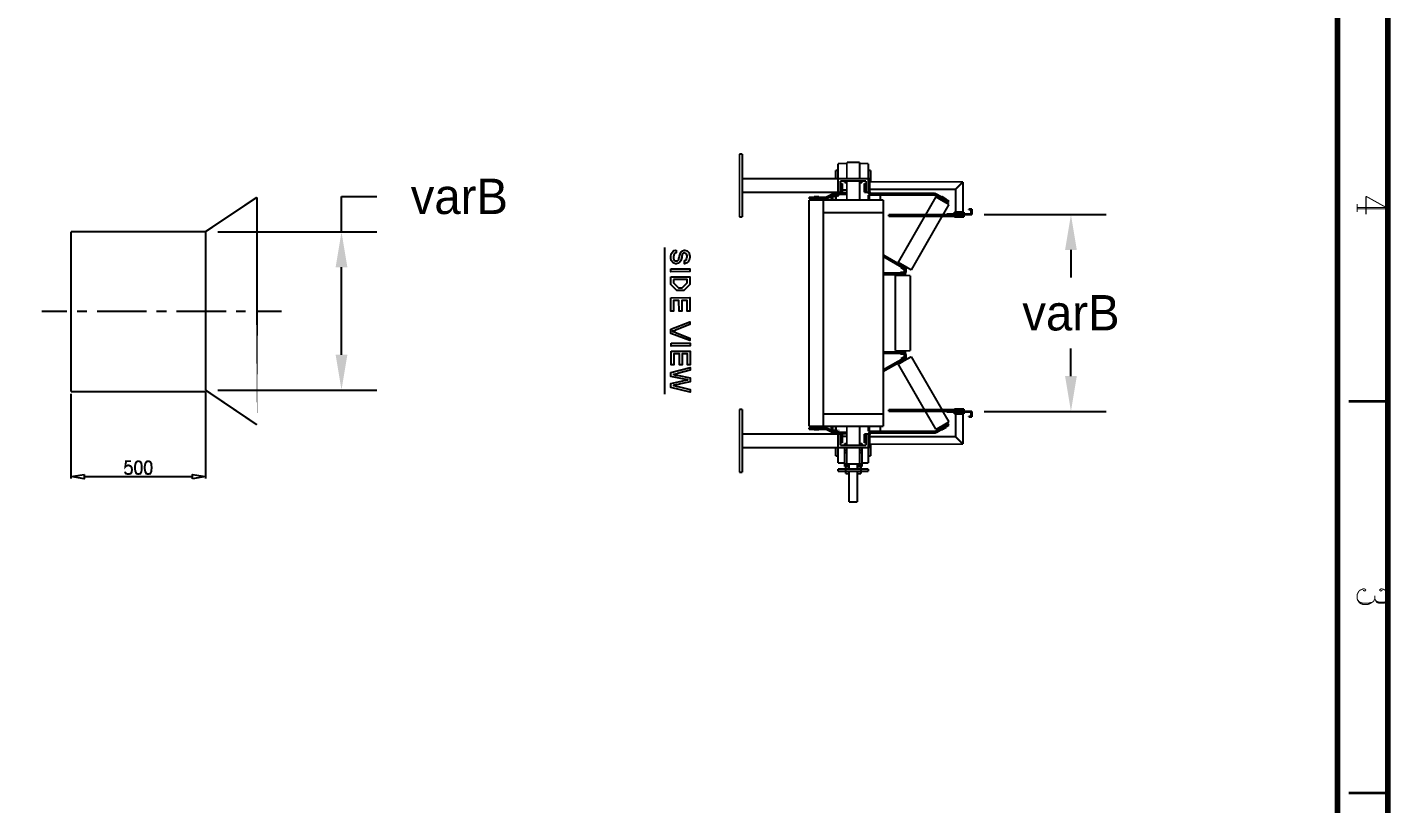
# Model space of a CAD drawing. Extents: x 0.1 to 11.6, y 0.3 to 16.3.
# Drawn here: x 4.64 to 11.58, y 4.23 to 8.18 of the extents above; entities that cross this region are included whole.
import ezdxf

# ---------------------------------------------------------------- set-up
doc = ezdxf.new("R2010")
doc.units = 0
doc.header["$MEASUREMENT"] = 0
doc.dimstyles.get("Standard").update_dxf_attribs({"dimtxt": 0.18, "dimasz": 0.18, "dimexe": 0.18, "dimexo": 0.0625, "dimgap": 0.09, "dimtad": 0, "dimtih": 1, "dimtoh": 1, "dimdec": 4, "dimzin": 0, "dimdsep": 46, "dimtxsty": 'Standard', "dimcen": 0.09, "dimadec": 0, "dimazin": 0, "dimtfac": 1, "dimtdec": 4, "dimtofl": 0, "dimtmove": 0, "dimatfit": 3, "dimfxl": 1, "dimtolj": 1, "dimtzin": 0, "dimarcsym": 0})

# ---------------------------------------------------------------- blocks, each defined once
blk = doc.blocks.new('*D1')
at = {"color": 0, "linetype": 'Continuous', "lineweight": -2, "transparency": 16777216}
for p, q in [((9.5092, 7.2267), (10.131, 7.2267)), ((9.951, 7.0467), (9.951, 6.9058)), ((9.951, 6.405), (9.951, 6.5458)), ((9.5092, 6.225), (10.131, 6.225))]:
    blk.add_line(p, q, dxfattribs=at)
at = {"color": 0, "linetype": 'Continuous', "transparency": 16777216}
for points in [[(9.921, 7.0467), (9.981, 7.0467), (9.951, 7.2267)], [(9.921, 6.405), (9.981, 6.405), (9.951, 6.225)]]:
    blk.add_solid(points, dxfattribs=at)
at = {"layer": 'Defpoints', "color": 0, "linetype": 'Continuous', "transparency": 16777216}
for p in [(9.4467, 7.2267), (9.4467, 6.225), (9.951, 6.225)]:
    blk.add_point(p, dxfattribs=at)
at = {"color": 0, "linetype": 'Continuous', "transparency": 16777216, "insert": (9.951, 6.7258), "char_height": 0.18, "attachment_point": 5}
blk.add_mtext('\\A1;varB', dxfattribs=at)
blk = doc.blocks.new('*D2')
at = {"color": 0, "linetype": 'Continuous', "lineweight": -2, "transparency": 16777216}
for p, q in [((6.237, 7.1384), (6.237, 7.3183)), ((6.237, 7.3183), (6.417, 7.3183)), ((5.6074, 7.1384), (6.417, 7.1384)), ((6.237, 6.5133), (6.237, 6.9584)), ((5.6074, 6.3333), (6.417, 6.3333))]:
    blk.add_line(p, q, dxfattribs=at)
at = {"color": 0, "linetype": 'Continuous', "transparency": 16777216}
for points in [[(6.207, 6.9584), (6.267, 6.9584), (6.237, 7.1384)], [(6.207, 6.5133), (6.267, 6.5133), (6.237, 6.3333)]]:
    blk.add_solid(points, dxfattribs=at)
at = {"layer": 'Defpoints', "color": 0, "linetype": 'Continuous', "transparency": 16777216}
for p in [(5.5449, 7.1384), (6.237, 7.1384), (5.5449, 6.3333)]:
    blk.add_point(p, dxfattribs=at)
at = {"color": 0, "linetype": 'Continuous', "transparency": 16777216, "insert": (6.837, 7.3183), "char_height": 0.18, "attachment_point": 5}
blk.add_mtext('\\A1;varB', dxfattribs=at)

msp = doc.modelspace()

# ---------------------------------------------------------------- linework, layer by layer
at = {"color": 0}
for points, const_width in [([(11.565, 16.24), (11.565, 0.29834)], 0.028333), ([(11.3083, 16.04), (11.3083, 0.504992)], 0.028333), ([(8.26335, 7.215), (8.26335, 7.535)], 0.01), ([(8.26335, 7.535), (8.27832, 7.535)], 0.01), ([(8.27832, 7.215), (8.27832, 7.535)], 0.01), ([(8.81, 7.49333), (8.81, 7.41)], 0.01), ([(8.81, 7.49333), (8.84831, 7.49333)], 0.01), ([(8.84831, 7.49333), (8.875, 7.49333)], 0.01), ([(8.875, 7.41), (8.875, 7.49333)], 0.01), ([(8.75331, 7.45167), (8.75331, 7.41)], 0.01), ([(8.75331, 7.45167), (8.76497, 7.45167)], 0.01), ([(8.76497, 7.48665), (8.81, 7.48665)], 0.01), ([(8.76497, 7.41), (8.76497, 7.48665)], 0.01), ([(8.875, 7.48665), (8.91997, 7.48665)], 0.01), ([(8.91997, 7.48665), (8.91997, 7.41)], 0.01), ([(8.91997, 7.45167), (8.93164, 7.45167)], 0.01), ([(8.93164, 7.45167), (8.93164, 7.39333)], 0.01), ([(8.27832, 7.41), (8.76497, 7.41)], 0.01), ([(8.76497, 7.41), (8.76497, 7.34)], 0.01), ([(8.91997, 7.41), (8.76497, 7.41)], 0.01), ([(8.77669, 7.34), (8.77669, 7.39833)], 0.01), ([(8.77669, 7.39833), (8.90831, 7.39833)], 0.01), ([(8.77669, 7.38499), (8.78668, 7.38499)], 0.01), ([(8.78668, 7.38499), (8.78668, 7.34)], 0.01), ([(8.79833, 7.38835), (8.79833, 7.39833)], 0.01), ([(8.81, 7.38835), (8.79833, 7.38835)], 0.01), ([(8.81, 7.39833), (8.81, 7.30165)], 0.01), ([(8.875, 7.30165), (8.875, 7.39833)], 0.01), ([(8.88667, 7.38835), (8.875, 7.38835)], 0.01), ([(8.88667, 7.39833), (8.88667, 7.38835)], 0.01), ([(8.89833, 7.34), (8.89833, 7.38499)], 0.01), ([(8.89833, 7.38499), (8.90831, 7.38499)], 0.01), ([(8.90831, 7.39833), (8.90831, 7.34)], 0.01), ([(8.92665, 7.41), (8.91997, 7.41)], 0.01), ([(8.91997, 7.34), (8.91997, 7.41)], 0.01), ([(8.92665, 7.39665), (8.91997, 7.39665)], 0.01), ([(8.92665, 7.41), (8.92665, 7.39665)], 0.01), ([(8.92665, 7.39665), (8.92665, 7.35167)], 0.01), ([(9.40169, 7.39333), (8.92665, 7.39333)], 0.01), ([(9.36333, 7.35499), (8.92665, 7.35499)], 0.01), ([(9.36333, 7.35499), (9.40169, 7.39333)], 0.01), ([(9.36333, 7.35499), (9.36333, 7.24001)], 0.01), ([(9.40169, 7.39333), (9.40169, 7.24001)], 0.01), ([(5.806549, 7.315), (5.544899, 7.13997), (4.859889, 7.13997)], 0.01), ([(8.27832, 7.34), (8.76497, 7.34)], 0.01), ([(8.61664, 7.315), (8.61664, 7.30832)], 0.01), ([(8.63667, 7.315), (8.61664, 7.315)], 0.01), ([(8.63667, 7.30832), (8.61664, 7.30832)], 0.01), ([(8.61664, 7.30165), (8.61664, 6.14833)], 0.01), ([(8.69, 7.30165), (8.61664, 7.30165)], 0.01), ([(8.63667, 7.315), (8.63667, 7.30832)], 0.01), ([(8.70335, 7.315), (8.63667, 7.315)], 0.01), ([(8.70335, 7.30832), (8.63667, 7.30832)], 0.01), ([(8.64333, 7.31836), (8.64333, 7.315)], 0.01), ([(8.64665, 7.31836), (8.64333, 7.31836)], 0.01), ([(8.64333, 7.30832), (8.64333, 7.30165)], 0.01), ([(8.64665, 7.315), (8.64665, 7.31836)], 0.01), ([(8.66336, 7.31836), (8.64665, 7.31836)], 0.01), ([(8.64665, 7.30664), (8.64665, 7.30832)], 0.01), ([(8.64665, 7.30664), (8.66336, 7.30664)], 0.01), ([(8.66336, 7.31836), (8.66336, 7.315)], 0.01), ([(8.66835, 7.31836), (8.66336, 7.31836)], 0.01), ([(8.66336, 7.30832), (8.66336, 7.30664)], 0.01), ([(8.66835, 7.315), (8.66835, 7.31836)], 0.01), ([(8.66835, 7.30165), (8.66835, 7.30832)], 0.01), ([(8.69, 7.30165), (8.69, 6.14833)], 0.01), ([(8.69, 7.30165), (8.86664, 7.30165)], 0.01), ([(8.70335, 7.315), (8.70335, 7.30832)], 0.01), ([(8.70335, 7.315), (8.70503, 7.315)], 0.01), ([(8.70335, 7.30832), (8.70833, 7.30832)], 0.01), ([(8.70503, 7.315), (8.75331, 7.34)], 0.01), ([(8.70503, 7.315), (8.70833, 7.30832)], 0.01), ([(8.70833, 7.30832), (8.75836, 7.33333)], 0.01), ([(8.73167, 7.30165), (8.73167, 7.31999)], 0.01), ([(8.73833, 7.31999), (8.73167, 7.31999)], 0.01), ([(8.73833, 7.30165), (8.73833, 7.31999)], 0.01), ([(8.73833, 7.31999), (8.75331, 7.31999)], 0.01), ([(8.74164, 7.33333), (8.74164, 7.33832)], 0.01), ([(8.74164, 7.33832), (8.75, 7.33832)], 0.01), ([(8.75168, 7.33003), (8.80165, 7.33003)], 0.01), ([(8.75331, 7.30165), (8.75331, 7.31999)], 0.01), ([(8.75331, 7.31999), (8.75499, 7.31999)], 0.01), ([(8.75499, 7.34), (8.75836, 7.33333)], 0.01), ([(8.75499, 7.33003), (8.75499, 7.30165)], 0.01), ([(8.75836, 7.33333), (8.76497, 7.34)], 0.01), ([(8.81, 7.33832), (8.76335, 7.33832)], 0.01), ([(8.76497, 7.32835), (8.76335, 7.32667), (8.76335, 7.32497), (8.76335, 7.32335), (8.76497, 7.32167)], 0.01), ([(8.76497, 7.34), (8.77669, 7.34)], 0.01), ([(8.78668, 7.34), (8.77669, 7.34)], 0.01), ([(8.81, 7.35167), (8.78668, 7.35167)], 0.01), ([(8.80165, 7.33003), (8.80165, 7.33832)], 0.01), ([(8.81, 7.33003), (8.80165, 7.33003)], 0.01), ([(8.86664, 7.30165), (8.99501, 7.30165)], 0.01), ([(8.875, 7.30165), (8.87668, 7.30165)], 0.01), ([(8.90831, 7.34), (8.89833, 7.34)], 0.01), ([(8.90831, 7.34), (8.91997, 7.34)], 0.01), ([(8.92665, 7.35167), (8.91997, 7.35167)], 0.01), ([(8.92665, 7.34), (8.91997, 7.34)], 0.01), ([(8.91997, 7.34), (8.92165, 7.33333), (8.92833, 7.32835), (8.935, 7.32667)], 0.01), ([(8.91997, 7.30165), (8.91997, 7.32667)], 0.01), ([(8.92503, 7.32667), (8.91997, 7.32667)], 0.01), ([(8.92503, 7.30165), (8.92503, 7.32667)], 0.01), ([(8.935, 7.32667), (8.92503, 7.32667)], 0.01), ([(8.92665, 7.35167), (8.92665, 7.34)], 0.01), ([(8.92665, 7.34169), (8.93001, 7.33664), (8.935, 7.33501)], 0.01), ([(8.935, 7.33501), (8.935, 7.32667)], 0.01), ([(8.935, 7.33501), (9.25667, 7.33501)], 0.01), ([(8.935, 7.32667), (9.25667, 7.32667)], 0.01), ([(8.97999, 7.30165), (8.97999, 7.32667)], 0.01), ([(8.99501, 6.14833), (8.99501, 7.30165)], 0.01), ([(9.26335, 7.31668), (9.21164, 7.22667)], 0.01), ([(9.25667, 7.33501), (9.25667, 7.32667)], 0.01), ([(9.26497, 7.33165), (9.25667, 7.33501)], 0.01), ([(9.25999, 7.32497), (9.25667, 7.32667)], 0.01), ([(9.26497, 7.33165), (9.25999, 7.32497)], 0.01), ([(9.25999, 7.32497), (9.32497, 7.28836)], 0.01), ([(9.26335, 7.31668), (9.33003, 7.27832)], 0.01), ([(9.26497, 7.33165), (9.33003, 7.29497)], 0.01), ([(9.28836, 7.31), (9.285, 7.30333)], 0.01), ([(9.29335, 7.30664), (9.29167, 7.30664)], 0.01), ([(9.29167, 7.30664), (9.30664, 7.29665)], 0.01), ([(9.29335, 7.31836), (9.29335, 7.31668)], 0.01), ([(9.29335, 7.31836), (9.29833, 7.31668)], 0.01), ([(9.29833, 7.31668), (9.29665, 7.31332)], 0.01), ([(9.29833, 7.31668), (9.31168, 7.30664)], 0.01), ([(9.30664, 7.29665), (9.30664, 7.29833)], 0.01), ([(9.30832, 7.28999), (9.31168, 7.29665)], 0.01), ([(9.31168, 7.30501), (9.31168, 7.30664)], 0.01), ([(9.31168, 7.30664), (9.31668, 7.30501)], 0.01), ([(9.315, 7.30333), (9.31668, 7.30501)], 0.01), ([(9.33003, 7.29497), (9.32497, 7.28836)], 0.01), ([(11.5667, 7.25667), (11.4533, 7.31999)], 0.005208), ([(11.4533, 7.31999), (11.4533, 7.22835)], 0.005208), ([(8.26335, 7.215), (8.27832, 7.215)], 0.01), ([(8.99501, 7.23665), (8.69, 7.23665)], 0.01), ([(9.02333, 7.21832), (9.02333, 7.22667)], 0.01), ([(9.40668, 7.22667), (9.02333, 7.22667)], 0.01), ([(9.40668, 7.21832), (9.02333, 7.21832)], 0.01), ([(9.20665, 7.21832), (9.07167, 6.98335)], 0.01), ([(9.13835, 6.94499), (9.29497, 7.21832)], 0.01), ([(9.30003, 7.22667), (9.33003, 7.27832)], 0.01), ([(9.31836, 7.22999), (9.31836, 7.22667)], 0.01), ([(9.31836, 7.22999), (9.44168, 7.22999)], 0.01), ([(9.31836, 7.22667), (9.44667, 7.22667)], 0.01), ([(9.35667, 7.22999), (9.35667, 7.24001)], 0.01), ([(9.35667, 7.24001), (9.36833, 7.24001)], 0.01), ([(9.35667, 7.21832), (9.35667, 7.215)], 0.01), ([(9.35667, 7.21832), (9.40668, 7.21832)], 0.01), ([(9.35667, 7.215), (9.40668, 7.215)], 0.01), ([(9.36833, 7.24001), (9.36833, 7.22999)], 0.01), ([(9.36833, 7.24001), (9.39501, 7.24001)], 0.01), ([(9.39501, 7.22999), (9.39501, 7.24001)], 0.01), ([(9.39501, 7.24001), (9.40668, 7.24001)], 0.01), ([(9.40668, 7.24001), (9.40668, 7.22999)], 0.01), ([(9.40668, 7.21832), (9.40668, 7.22667)], 0.01), ([(9.40668, 7.21832), (9.40668, 7.215)], 0.01), ([(9.43001, 7.25168), (9.43001, 7.25499)], 0.01), ([(9.43001, 7.25499), (9.44667, 7.25499)], 0.01), ([(9.44168, 7.25168), (9.43001, 7.25168)], 0.01), ([(9.44168, 7.22999), (9.44168, 7.25168)], 0.01), ([(9.44667, 7.25499), (9.44667, 7.22667)], 0.01), ([(11.4083, 7.28), (11.4083, 7.24001)], 0.005208), ([(11.5517, 7.26335), (11.4083, 7.26335)], 0.005208), ([(11.5667, 7.25667), (11.4083, 7.25667)], 0.005208), ([(4.859889, 7.13997), (4.859889, 6.32497)], 0.01), ([(5.544899, 7.13997), (5.544899, 6.33333)], 0.01), ([(7.88167, 7.06), (7.88167, 6.31168)], 0.01), ([(9.10167, 6.96001), (8.99501, 7.02165)], 0.01), ([(9.09831, 6.95335), (8.99501, 7.01335)], 0.01), ([(9.07167, 6.98335), (9.13835, 6.94499)], 0.01), ([(9.08664, 6.96001), (9.08501, 6.95665)], 0.01), ([(9.08501, 6.95665), (9.08832, 6.95503)], 0.01), ([(9.08832, 6.95503), (9.09169, 6.95833)], 0.01), ([(9.08832, 6.95503), (9.10335, 6.94499)], 0.01), ([(9.09332, 6.97), (9.09169, 6.96669)], 0.01), ([(9.09169, 6.92165), (9.10167, 6.92503), (9.11003, 6.93164), (9.11165, 6.94168), (9.11003, 6.95335), (9.10167, 6.96001)], 0.01), ([(9.09169, 6.93001), (9.09999, 6.93164), (9.10335, 6.93832), (9.10335, 6.94667), (9.09831, 6.95335)], 0.01), ([(9.09831, 6.95335), (9.10167, 6.96001)], 0.01), ([(9.11003, 6.95503), (9.10167, 6.96001)], 0.01), ([(9.10335, 6.94667), (9.10335, 6.94499)], 0.01), ([(9.10335, 6.94499), (9.10499, 6.94499)], 0.01), ([(9.11003, 6.95503), (9.10835, 6.95335)], 0.01), ([(9.11003, 6.94997), (9.11501, 6.95833)], 0.01), ([(8.99501, 6.93001), (9.09169, 6.93001)], 0.01), ([(8.99501, 6.92165), (9.09169, 6.92165)], 0.01), ([(9.05664, 6.91667), (9.05664, 6.53331)], 0.01), ([(9.095, 6.91667), (9.05664, 6.91667)], 0.01), ([(9.08165, 6.93332), (9.08165, 6.93001)], 0.01), ([(9.08664, 6.93332), (9.08165, 6.93332)], 0.01), ([(9.08165, 6.92165), (9.08165, 6.91667)], 0.01), ([(9.08664, 6.93001), (9.08664, 6.93332)], 0.01), ([(9.09999, 6.93332), (9.08664, 6.93332)], 0.01), ([(9.09169, 6.93001), (9.09169, 6.92165)], 0.01), ([(9.09169, 6.92165), (9.10335, 6.92165)], 0.01), ([(9.13336, 6.91667), (9.095, 6.91667)], 0.01), ([(9.10335, 6.92503), (9.10335, 6.92165)], 0.01), ([(9.10835, 6.91667), (9.10835, 6.93001)], 0.01), ([(9.13336, 6.53331), (9.13336, 6.91667)], 0.01), ([(4.839929, 6.73503), (4.709869, 6.73503)], 0.01), ([(4.941539, 6.73503), (4.889889, 6.73503)], 0.01), ([(5.244929, 6.73503), (4.991569, 6.73503)], 0.01), ([(5.346539, 6.73503), (5.294899, 6.73503)], 0.01), ([(5.649869, 6.73503), (5.396569, 6.73503)], 0.01), ([(5.749909, 6.73503), (5.699899, 6.73503)], 0.01), ([(5.931549, 6.73503), (5.801569, 6.73503)], 0.01), ([(8.99501, 6.52669), (9.09169, 6.52669)], 0.01), ([(9.095, 6.53331), (9.05664, 6.53331)], 0.01), ([(9.08165, 6.53331), (9.08165, 6.52669)], 0.01), ([(9.10335, 6.52669), (9.09169, 6.52669)], 0.01), ([(9.10167, 6.48833), (9.11003, 6.49669), (9.11165, 6.50667), (9.11003, 6.51665), (9.10167, 6.52501), (9.09169, 6.52669)], 0.01), ([(9.09169, 6.52001), (9.09169, 6.52669)], 0.01), ([(9.13336, 6.53331), (9.095, 6.53331)], 0.01), ([(9.10335, 6.52333), (9.10335, 6.52669)], 0.01), ([(9.10835, 6.52001), (9.10835, 6.53331)], 0.01), ([(8.99501, 6.52001), (9.09169, 6.52001)], 0.01), ([(9.09831, 6.49501), (8.99501, 6.43668)], 0.01), ([(9.10167, 6.48833), (8.99501, 6.42833)], 0.01), ([(9.10499, 6.48503), (9.07167, 6.465)], 0.01), ([(9.07167, 6.465), (9.20503, 6.23335)], 0.01), ([(9.08165, 6.52001), (9.08165, 6.51665)], 0.01), ([(9.08664, 6.51665), (9.08165, 6.51665)], 0.01), ([(9.08832, 6.49501), (9.08501, 6.49333)], 0.01), ([(9.08501, 6.49333), (9.08664, 6.49001)], 0.01), ([(9.08664, 6.52001), (9.08664, 6.51665)], 0.01), ([(9.09999, 6.51665), (9.08664, 6.51665)], 0.01), ([(9.10335, 6.50331), (9.08832, 6.49501)], 0.01), ([(9.09169, 6.49164), (9.08832, 6.49501)], 0.01), ([(9.09831, 6.49501), (9.10335, 6.50168), (9.10335, 6.50999), (9.09999, 6.51665), (9.09169, 6.52001)], 0.01), ([(9.09169, 6.48335), (9.09332, 6.47835)], 0.01), ([(9.09831, 6.49501), (9.10167, 6.48833)], 0.01), ([(9.10167, 6.48833), (9.11003, 6.49333)], 0.01), ([(9.10335, 6.50331), (9.10499, 6.50331)], 0.01), ([(9.10335, 6.50331), (9.10499, 6.50331)], 0.01), ([(9.13835, 6.50331), (9.10499, 6.48503)], 0.01), ([(9.10835, 6.49501), (9.11003, 6.49333)], 0.01), ([(9.11501, 6.49164), (9.11003, 6.5)], 0.01), ([(9.29497, 6.23335), (9.13835, 6.50331)], 0.01), ([(5.544899, 6.32497), (4.859889, 6.32497)], 0.01), ([(4.859889, 6.315), (4.859889, 5.88336)], 0.01), ([(5.806549, 6.15668), (5.544899, 6.33333)], 0.01), ([(5.544899, 6.32497), (5.544899, 5.88336)], 0.01), ([(11.365, 6.27669), (11.565, 6.27669)], 0.013333), ([(8.27832, 6.23503), (8.26335, 6.23503)], 0.01), ([(8.26335, 6.23503), (8.26335, 5.91499)], 0.01), ([(8.27832, 6.23503), (8.27832, 5.91499)], 0.01), ([(8.99501, 6.21164), (8.69, 6.21164)], 0.01), ([(9.02333, 6.22499), (9.02333, 6.23335)], 0.01), ([(9.40668, 6.23335), (9.02333, 6.23335)], 0.01), ([(9.40668, 6.22499), (9.02333, 6.22499)], 0.01), ([(9.21001, 6.22499), (9.26335, 6.13336)], 0.01), ([(9.33003, 6.17165), (9.29833, 6.22499)], 0.01), ([(9.31836, 6.22168), (9.31836, 6.22499)], 0.01), ([(9.31836, 6.22499), (9.44667, 6.22499)], 0.01), ([(9.31836, 6.22168), (9.44168, 6.22168)], 0.01), ([(9.35667, 6.23665), (9.40668, 6.23665)], 0.01), ([(9.35667, 6.23665), (9.35667, 6.23335)], 0.01), ([(9.35667, 6.23335), (9.40668, 6.23335)], 0.01), ([(9.35667, 6.21164), (9.35667, 6.22168)], 0.01), ([(9.36833, 6.21164), (9.35667, 6.21164)], 0.01), ([(9.36333, 6.09668), (9.36333, 6.21164)], 0.01), ([(9.36833, 6.22168), (9.36833, 6.21164)], 0.01), ([(9.36833, 6.21164), (9.39501, 6.21164)], 0.01), ([(9.39501, 6.21164), (9.39501, 6.22168)], 0.01), ([(9.40668, 6.21164), (9.39501, 6.21164)], 0.01), ([(9.40169, 6.05832), (9.40169, 6.21164)], 0.01), ([(9.40668, 6.23665), (9.40668, 6.23335)], 0.01), ([(9.40668, 6.22499), (9.40668, 6.23335)], 0.01), ([(9.40668, 6.22168), (9.40668, 6.21164)], 0.01), ([(9.43001, 6.19997), (9.43001, 6.19667)], 0.01), ([(9.44168, 6.19997), (9.43001, 6.19997)], 0.01), ([(9.43001, 6.19667), (9.44667, 6.19667)], 0.01), ([(9.44168, 6.22168), (9.44168, 6.19997)], 0.01), ([(9.44667, 6.19667), (9.44667, 6.22499)], 0.01), ([(8.27832, 6.11003), (8.76497, 6.11003)], 0.01), ([(8.69, 6.14833), (8.61664, 6.14833)], 0.01), ([(8.61664, 6.13336), (8.61664, 6.14165)], 0.01), ([(8.63667, 6.14165), (8.61664, 6.14165)], 0.01), ([(8.63667, 6.13336), (8.61664, 6.13336)], 0.01), ([(8.63667, 6.13336), (8.63667, 6.14165)], 0.01), ([(8.70335, 6.14165), (8.63667, 6.14165)], 0.01), ([(8.70335, 6.13336), (8.63667, 6.13336)], 0.01), ([(8.64333, 6.14833), (8.64333, 6.14165)], 0.01), ([(8.64333, 6.13336), (8.64333, 6.13167)], 0.01), ([(8.64665, 6.13167), (8.64333, 6.13167)], 0.01), ([(8.66336, 6.14333), (8.64665, 6.14333)], 0.01), ([(8.64665, 6.14333), (8.64665, 6.14165)], 0.01), ([(8.64665, 6.13336), (8.64665, 6.13167)], 0.01), ([(8.66336, 6.13167), (8.64665, 6.13167)], 0.01), ([(8.66336, 6.14165), (8.66336, 6.14333)], 0.01), ([(8.66336, 6.13167), (8.66336, 6.13336)], 0.01), ([(8.66835, 6.13167), (8.66336, 6.13167)], 0.01), ([(8.66835, 6.14165), (8.66835, 6.14833)], 0.01), ([(8.66835, 6.13167), (8.66835, 6.13336)], 0.01), ([(8.69, 6.14833), (8.86664, 6.14833)], 0.01), ([(8.70335, 6.13336), (8.70335, 6.14165)], 0.01), ([(8.70833, 6.13997), (8.70335, 6.14165)], 0.01), ([(8.70503, 6.13336), (8.70335, 6.13336)], 0.01), ([(8.70503, 6.13336), (8.70833, 6.13997)], 0.01), ([(8.70503, 6.13336), (8.75331, 6.11003)], 0.01), ([(8.70833, 6.13997), (8.75836, 6.11501)], 0.01), ([(8.73167, 6.12831), (8.73167, 6.14833)], 0.01), ([(8.73167, 6.12831), (8.73833, 6.12831)], 0.01), ([(8.73833, 6.12831), (8.73833, 6.14833)], 0.01), ([(8.73833, 6.12831), (8.75331, 6.12831)], 0.01), ([(8.74164, 6.11165), (8.74164, 6.11501)], 0.01), ([(8.75, 6.11165), (8.74164, 6.11165)], 0.01), ([(8.80165, 6.11833), (8.75168, 6.11833)], 0.01), ([(8.75331, 6.12831), (8.75331, 6.14833)], 0.01), ([(8.75499, 6.12831), (8.75331, 6.12831)], 0.01), ([(8.75499, 6.11833), (8.75499, 6.14833)], 0.01), ([(8.75499, 6.11003), (8.75836, 6.11501)], 0.01), ([(8.76497, 6.11003), (8.75836, 6.11501)], 0.01), ([(8.76497, 6.12668), (8.76335, 6.125), (8.76335, 6.12332), (8.76335, 6.12169), (8.76497, 6.12001)], 0.01), ([(8.81, 6.11165), (8.76335, 6.11165)], 0.01), ([(8.77669, 6.11003), (8.76497, 6.11003)], 0.01), ([(8.76497, 6.11003), (8.76497, 6.03999)], 0.01), ([(8.77669, 6.05165), (8.77669, 6.11003)], 0.01), ([(8.77669, 6.11003), (8.78668, 6.11003)], 0.01), ([(8.78668, 6.11003), (8.78668, 6.065)], 0.01), ([(8.80165, 6.11165), (8.80165, 6.11833)], 0.01), ([(8.80165, 6.11833), (8.81, 6.11833)], 0.01), ([(8.81, 6.14833), (8.81, 6.05165)], 0.01), ([(8.86664, 6.14833), (8.99501, 6.14833)], 0.01), ([(8.875, 6.05165), (8.875, 6.14833)], 0.01), ([(8.875, 6.14833), (8.87668, 6.14833)], 0.01), ([(8.89833, 6.11003), (8.90831, 6.11003)], 0.01), ([(8.89833, 6.065), (8.89833, 6.11003)], 0.01), ([(8.91997, 6.11003), (8.90831, 6.11003)], 0.01), ([(8.90831, 6.11003), (8.90831, 6.05165)], 0.01), ([(8.91997, 6.12332), (8.91997, 6.14833)], 0.01), ([(8.935, 6.12332), (8.92665, 6.12001), (8.91997, 6.11165)], 0.01), ([(8.92503, 6.12332), (8.91997, 6.12332)], 0.01), ([(8.92665, 6.11165), (8.91997, 6.11165)], 0.01), ([(8.91997, 6.11165), (8.91997, 6.11003)], 0.01), ([(8.91997, 6.03999), (8.91997, 6.11003)], 0.01), ([(8.92503, 6.12332), (8.92503, 6.14833)], 0.01), ([(8.935, 6.12332), (8.92503, 6.12332)], 0.01), ([(8.935, 6.11501), (8.93001, 6.11333), (8.92665, 6.10667)], 0.01), ([(8.92665, 6.11165), (8.92665, 6.09999)], 0.01), ([(8.935, 6.12332), (9.25667, 6.12332)], 0.01), ([(8.935, 6.11501), (8.935, 6.12332)], 0.01), ([(8.935, 6.11501), (9.25667, 6.11501)], 0.01), ([(8.97999, 6.12332), (8.97999, 6.14833)], 0.01), ([(9.25667, 6.11501), (9.25667, 6.12332)], 0.01), ([(9.25667, 6.12332), (9.25999, 6.12332)], 0.01), ([(9.25667, 6.11501), (9.26497, 6.11664)], 0.01), ([(9.25999, 6.12332), (9.32497, 6.16168)], 0.01), ([(9.26497, 6.11664), (9.25999, 6.12332)], 0.01), ([(9.29665, 6.15169), (9.26335, 6.13336)], 0.01), ([(9.26497, 6.11664), (9.33003, 6.155)], 0.01), ([(9.285, 6.14501), (9.28836, 6.13997)], 0.01), ([(9.30664, 6.15169), (9.29167, 6.14333)], 0.01), ([(9.29167, 6.14333), (9.29335, 6.14165)], 0.01), ([(9.29335, 6.13336), (9.29335, 6.13167)], 0.01), ([(9.29833, 6.13336), (9.29335, 6.13167)], 0.01), ([(9.33003, 6.17165), (9.29665, 6.15169)], 0.01), ([(9.29665, 6.13499), (9.29833, 6.13336)], 0.01), ([(9.31168, 6.14165), (9.29833, 6.13336)], 0.01), ([(9.30664, 6.15001), (9.30664, 6.15169)], 0.01), ([(9.31168, 6.15332), (9.30832, 6.15831)], 0.01), ([(9.31668, 6.14333), (9.31168, 6.14165)], 0.01), ([(9.31168, 6.14165), (9.31168, 6.14333)], 0.01), ([(9.31668, 6.14333), (9.315, 6.14665)], 0.01), ([(9.33003, 6.155), (9.32497, 6.16168)], 0.01), ([(8.27832, 6.03999), (8.76497, 6.03999)], 0.01), ([(8.75331, 5.99832), (8.75331, 6.03999)], 0.01), ([(8.76497, 6.03999), (8.91997, 6.03999)], 0.01), ([(8.76497, 6.03999), (8.76497, 5.96164)], 0.01), ([(8.78668, 6.065), (8.77669, 6.065)], 0.01), ([(8.90831, 6.05165), (8.77669, 6.05165)], 0.01), ([(8.81, 6.09831), (8.78668, 6.09831)], 0.01), ([(8.79833, 6.06168), (8.81, 6.06168)], 0.01), ([(8.79833, 6.05165), (8.79833, 6.06168)], 0.01), ([(8.79833, 6.02669), (8.79833, 6.03999)], 0.01), ([(8.81, 6.03999), (8.81, 5.95665)], 0.01), ([(8.875, 6.06168), (8.88667, 6.06168)], 0.01), ([(8.875, 5.95665), (8.875, 6.03999)], 0.01), ([(8.88667, 6.06168), (8.88667, 6.05165)], 0.01), ([(8.88667, 6.02669), (8.88667, 6.03999)], 0.01), ([(8.90831, 6.065), (8.89833, 6.065)], 0.01), ([(8.92665, 6.09999), (8.91997, 6.09999)], 0.01), ([(8.92665, 6.05501), (8.91997, 6.05501)], 0.01), ([(8.92665, 6.04167), (8.91997, 6.04167)], 0.01), ([(8.91997, 5.96164), (8.91997, 6.03999)], 0.01), ([(8.92665, 6.09999), (8.92665, 6.05501)], 0.01), ([(9.36333, 6.09668), (8.92665, 6.09668)], 0.01), ([(9.40169, 6.05832), (8.92665, 6.05832)], 0.01), ([(8.92665, 6.05501), (8.92665, 6.04167)], 0.01), ([(8.93164, 5.99832), (8.93164, 6.05832)], 0.01), ([(9.40169, 6.05832), (9.36333, 6.09668)], 0.01), ([(5.164899, 5.97168), (5.139889, 5.97168), (5.136579, 5.94336), (5.139889, 5.94667), (5.148249, 5.94997), (5.154909, 5.94997), (5.163219, 5.94667), (5.168209, 5.94), (5.169899, 5.93164), (5.169899, 5.92503), (5.168209, 5.91499), (5.163219, 5.90831), (5.154909, 5.90668), (5.148249, 5.90668), (5.139889, 5.90831), (5.136579, 5.91168), (5.134899, 5.91835)], 0.01), ([(8.76497, 5.99832), (8.75331, 5.99832)], 0.01), ([(8.79833, 6.01497), (8.79833, 6.02669)], 0.01), ([(8.79833, 6.02669), (8.81, 6.02669)], 0.01), ([(8.79833, 6.01497), (8.81, 6.01497)], 0.01), ([(8.79833, 5.95665), (8.79833, 6.01497)], 0.01), ([(8.875, 6.02669), (8.88667, 6.02669)], 0.01), ([(8.875, 6.01497), (8.88667, 6.01497)], 0.01), ([(8.88667, 6.01497), (8.88667, 6.02669)], 0.01), ([(8.88667, 5.95665), (8.88667, 6.01497)], 0.01), ([(8.93164, 5.99832), (8.91997, 5.99832)], 0.01), ([(8.27832, 5.91499), (8.26335, 5.91499)], 0.01), ([(8.76497, 5.96164), (8.79833, 5.96164)], 0.01), ([(8.76497, 5.91997), (8.76497, 5.93164)], 0.01), ([(8.80333, 5.93164), (8.76497, 5.93164)], 0.01), ([(8.80333, 5.91997), (8.76497, 5.91997)], 0.01), ([(8.79833, 5.95335), (8.79833, 5.95665)], 0.01), ([(8.79833, 5.95665), (8.81, 5.95665)], 0.01), ([(8.79833, 5.95335), (8.82167, 5.95335)], 0.01), ([(8.79833, 5.94336), (8.79833, 5.95335)], 0.01), ([(8.79833, 5.94336), (8.81332, 5.94336)], 0.01), ([(8.80333, 5.94336), (8.80333, 5.93164)], 0.01), ([(8.80333, 5.91997), (8.80333, 5.93164)], 0.01), ([(8.88167, 5.93164), (8.80333, 5.93164)], 0.01), ([(8.80333, 5.91997), (8.80333, 5.90831)], 0.01), ([(8.88167, 5.91997), (8.80333, 5.91997)], 0.01), ([(8.82167, 5.90831), (8.80333, 5.90831)], 0.01), ([(8.875, 5.95665), (8.81, 5.95665)], 0.01), ([(8.81332, 5.94336), (8.82167, 5.94336)], 0.01), ([(8.82167, 5.95665), (8.82167, 5.93164)], 0.01), ([(8.82167, 5.91997), (8.82167, 5.76335)], 0.01), ([(8.86333, 5.94336), (8.86333, 5.95665)], 0.01), ([(8.86333, 5.95335), (8.88667, 5.95335)], 0.01), ([(8.86333, 5.94336), (8.87169, 5.94336)], 0.01), ([(8.86333, 5.94336), (8.86333, 5.93164)], 0.01), ([(8.86333, 5.94336), (8.86501, 5.94336)], 0.01), ([(8.86333, 5.91997), (8.86333, 5.77669)], 0.01), ([(8.88167, 5.90831), (8.86333, 5.90831)], 0.01), ([(8.87169, 5.94336), (8.88667, 5.94336)], 0.01), ([(8.875, 5.95665), (8.88667, 5.95665)], 0.01), ([(8.88167, 5.93164), (8.88167, 5.94336)], 0.01), ([(8.88167, 5.91997), (8.88167, 5.93164)], 0.01), ([(8.91997, 5.93164), (8.88167, 5.93164)], 0.01), ([(8.88167, 5.90831), (8.88167, 5.91997)], 0.01), ([(8.91997, 5.91997), (8.88167, 5.91997)], 0.01), ([(8.88667, 5.96164), (8.91997, 5.96164)], 0.01), ([(8.88667, 5.95335), (8.88667, 5.95665)], 0.01), ([(8.88667, 5.94336), (8.88667, 5.95335)], 0.01), ([(8.91997, 5.91997), (8.91997, 5.93164)], 0.01), ([(5.478219, 5.89333), (4.926569, 5.89333)], 0.01), ([(8.86333, 5.76335), (8.82167, 5.76335)], 0.01), ([(8.86333, 5.76335), (8.86333, 5.77669)], 0.01), ([(8.86333, 5.77669), (8.86501, 5.77669)], 0.01), ([(11.4083, 5.29335), (11.4167, 5.31)], 0.005208), ([(11.4083, 5.27001), (11.4083, 5.29335)], 0.005208), ([(11.4167, 5.31), (11.4233, 5.315)], 0.005208), ([(11.4233, 5.315), (11.4383, 5.32167)], 0.005208), ([(11.4383, 5.32167), (11.4467, 5.32167)], 0.005208), ([(11.4467, 5.31), (11.4383, 5.315)], 0.005208), ([(11.4467, 5.32167), (11.4533, 5.315)], 0.005208), ([(11.4533, 5.315), (11.4467, 5.31)], 0.005208), ([(11.4983, 5.27001), (11.4983, 5.28668)], 0.005208), ([(11.5217, 5.315), (11.5283, 5.32167)], 0.005208), ([(11.5283, 5.31), (11.5217, 5.315)], 0.005208), ([(11.5283, 5.32167), (11.5367, 5.32167)], 0.005208), ([(11.5367, 5.315), (11.5283, 5.31)], 0.005208), ([(11.5367, 5.32167), (11.5517, 5.315)], 0.005208), ([(11.5517, 5.315), (11.5583, 5.31)], 0.005208), ([(11.5583, 5.31), (11.5667, 5.29335)], 0.005208), ([(11.4167, 5.25331), (11.4083, 5.27001)], 0.005208), ([(11.4167, 5.25836), (11.4083, 5.27001)], 0.005208), ([(11.4233, 5.25331), (11.4167, 5.25836)], 0.005208), ([(11.4233, 5.24832), (11.4167, 5.25331)], 0.005208), ([(11.4383, 5.24832), (11.4233, 5.25331)], 0.005208), ([(11.4383, 5.24164), (11.4233, 5.24832)], 0.005208), ([(11.4616, 5.24832), (11.4383, 5.24832)], 0.005208), ([(11.4616, 5.24164), (11.4383, 5.24164)], 0.005208), ([(11.4833, 5.25331), (11.4616, 5.24832)], 0.005208), ([(11.4767, 5.24832), (11.4616, 5.24164)], 0.005208), ([(11.4916, 5.25836), (11.4767, 5.24832)], 0.005208), ([(11.4983, 5.27001), (11.4916, 5.25836)], 0.005208), ([(11.5067, 5.25331), (11.4983, 5.27001)], 0.005208), ([(11.5067, 5.25836), (11.4983, 5.27001)], 0.005208), ([(11.5217, 5.25331), (11.5067, 5.25836)], 0.005208), ([(11.5217, 5.24832), (11.5067, 5.25331)], 0.005208), ([(11.5433, 5.25331), (11.5217, 5.25331)], 0.005208), ([(11.5433, 5.24832), (11.5217, 5.24832)], 0.005208), ([(11.5583, 5.25836), (11.5433, 5.25331)], 0.005208), ([(11.5583, 5.25331), (11.5433, 5.24832)], 0.005208), ([(11.5667, 5.27001), (11.5583, 5.25331)], 0.005208), ([(11.5667, 5.27001), (11.5583, 5.25836)], 0.005208), ([(11.365, 4.28331), (11.565, 4.28331)], 0.013333)]:
    msp.add_lwpolyline(points, dxfattribs=dict(at, const_width=const_width))
for points, const_width in [([(0.126682, 16.24), (11.565, 16.24), (11.565, 0.29834), (0.126682, 0.29834), (0.126682, 16.24)], 0.005208), ([(5.806549, 6.15668), (5.806549, 7.315), (5.806549, 6.15668)], 0.01), ([(8.76335, 7.32835), (8.76167, 7.32835), (8.76167, 7.32667), (8.76167, 7.32497), (8.76167, 7.32335), (8.76335, 7.32167), (8.76497, 7.32167), (8.76665, 7.32335), (8.76665, 7.32497), (8.76665, 7.32667), (8.76665, 7.32835), (8.76497, 7.32835), (8.76335, 7.32835)], 0.01), ([(5.544899, 7.13835), (5.544899, 6.33165), (5.544899, 7.13835)], 0.01), ([(8.76335, 6.12001), (8.76497, 6.12169), (8.76665, 6.12169), (8.76665, 6.12332), (8.76665, 6.125), (8.76665, 6.12668), (8.76497, 6.12668), (8.76335, 6.12668), (8.76167, 6.12668), (8.76167, 6.125), (8.76167, 6.12332), (8.76167, 6.12169), (8.76335, 6.12169), (8.76335, 6.12001)], 0.01), ([(5.199899, 5.97168), (5.193219, 5.96832), (5.188229, 5.96001), (5.184929, 5.94336), (5.184929, 5.93332), (5.188229, 5.91835), (5.193219, 5.90831), (5.199899, 5.90668), (5.204889, 5.90668), (5.213249, 5.90831), (5.218229, 5.91835), (5.219909, 5.93332), (5.219909, 5.94336), (5.218229, 5.96001), (5.213249, 5.96832), (5.204889, 5.97168), (5.199899, 5.97168)], 0.01), ([(5.249909, 5.97168), (5.243249, 5.96832), (5.238249, 5.96001), (5.234889, 5.94336), (5.234889, 5.93332), (5.238249, 5.91835), (5.243249, 5.90831), (5.249909, 5.90668), (5.254909, 5.90668), (5.263209, 5.90831), (5.268259, 5.91835), (5.269889, 5.93332), (5.269889, 5.94336), (5.268259, 5.96001), (5.263209, 5.96832), (5.254909, 5.97168), (5.249909, 5.97168)], 0.01)]:
    msp.add_lwpolyline(points, close=True, dxfattribs=dict(at, const_width=const_width))
for points in [[(7.94097, 7.04606), (7.94097, 7.03217), (7.94021, 7.03207), (7.93386, 7.02957), (7.93338, 7.02914), (7.93251, 7.02804), (7.93001, 7.02458), (7.92904, 7.02214), (7.92882, 7.02132), (7.92839, 7.02024), (7.92708, 7.01226), (7.92708, 7.0096), (7.92708, 7.00706), (7.92817, 7.00017), (7.92839, 6.9994), (7.9285, 6.99794), (7.93186, 6.99306), (7.93229, 6.99268), (7.93224, 6.99229), (7.93776, 6.9905), (7.93967, 6.9905), (7.93967, 6.9905), (7.94769, 6.99143), (7.94835, 6.9916), (7.94835, 6.99169), (7.95389, 6.9974), (7.95421, 6.99832), (7.95421, 6.99832), (7.95421, 7.00304), (7.95785, 7.01193), (7.95833, 7.01394), (7.9585, 7.01519), (7.96349, 7.03082), (7.96397, 7.03174), (7.96397, 7.03174), (7.96669, 7.0364), (7.97179, 7.04199), (7.97265, 7.04258), (7.97319, 7.04237), (7.98156, 7.04628), (7.98438, 7.04628), (7.9854, 7.04628), (7.99658, 7.04286), (7.99761, 7.04215), (7.99853, 7.04064), (8.00662, 7.03151), (8.00717, 7.03022), (8.00678, 7.02794), (8.00825, 7.02046), (8.01042, 7.0146), (8.01042, 7.01264), (8.01042, 7.00797), (8.00771, 6.99533), (8.00717, 6.99397), (8.00569, 6.99235), (8.00174, 6.98649), (7.99849, 6.98237), (7.99739, 6.98161), (7.99625, 6.98047), (7.98421, 6.97689), (7.98286, 6.97683), (7.98286, 6.99072), (7.984, 6.99089), (7.99251, 6.99593), (7.99306, 6.99681), (7.99272, 6.99718), (7.99431, 7.0025), (7.99653, 7.00982), (7.99653, 7.01221), (7.99653, 7.01606), (7.99328, 7.02681), (7.99262, 7.02761), (7.99126, 7.02767), (7.98719, 7.03006), (7.98443, 7.03239), (7.9835, 7.03239), (7.98264, 7.03239), (7.97618, 7.02951), (7.97569, 7.02892), (7.97461, 7.02746), (7.97174, 7.02149), (7.97011, 7.01372), (7.96961, 7.01133), (7.96901, 7.0084), (7.9644, 6.99268), (7.96397, 6.99181), (7.96257, 6.9904), (7.9554, 6.98096), (7.95443, 6.98031), (7.95247, 6.97949), (7.94656, 6.97711), (7.94249, 6.97661), (7.94119, 6.97661), (7.93772, 6.97661), (7.92839, 6.98008), (7.92731, 6.98074), (7.92617, 6.98107), (7.91753, 6.991), (7.91689, 6.99224), (7.91596, 6.99332), (7.91319, 7.00504), (7.91319, 7.00896), (7.91319, 7.01389), (7.9159, 7.0274), (7.91644, 7.02869), (7.91672, 7.02919), (7.92513, 7.04053), (7.92621, 7.04129), (7.92621, 7.04129), (7.93147, 7.04368), (7.93956, 7.04606), (7.94097, 7.04606)], [(7.91336, 6.94997), (8.01058, 6.95019), (8.01058, 6.93631), (7.91336, 6.93608), (7.91336, 6.94997)], [(7.91342, 6.90989), (8.01064, 6.9101), (8.01064, 6.88124), (8.01064, 6.87125), (7.98025, 6.84065), (7.96267, 6.84044), (7.94422, 6.84044), (7.91342, 6.87104), (7.91342, 6.8795), (7.91342, 6.90989)], [(7.92731, 6.896), (7.92731, 6.88015), (7.92731, 6.87929), (7.95247, 6.85433), (7.96289, 6.85433), (7.972, 6.85433), (7.99675, 6.8795), (7.99675, 6.88058), (7.99675, 6.89621), (7.92731, 6.896)], [(7.91363, 6.80382), (8.01085, 6.80404), (8.01107, 6.7346), (7.99718, 6.7346), (7.99696, 6.79015), (7.96918, 6.78993), (7.9694, 6.73438), (7.95551, 6.73438), (7.95529, 6.78993), (7.92751, 6.78993), (7.92774, 6.73438), (7.91385, 6.73438), (7.91363, 6.80382)], [(7.91385, 6.64399), (8.01107, 6.68088), (8.01107, 6.66786), (7.9375, 6.63878), (7.93528, 6.63726), (7.92763, 6.634), (7.9221, 6.63336), (7.92079, 6.63292), (7.92156, 6.63194), (7.93608, 6.62765), (7.9375, 6.62706), (8.01128, 6.59842), (8.01128, 6.58539), (7.91385, 6.62164), (7.91385, 6.64399)], [(7.91547, 6.57161), (8.01269, 6.57183), (8.01269, 6.55794), (7.91547, 6.55772), (7.91547, 6.57161)], [(7.91553, 6.53147), (8.01275, 6.53168), (8.01297, 6.46224), (7.99908, 6.46224), (7.99886, 6.51779), (7.97108, 6.51758), (7.97131, 6.46203), (7.95742, 6.46203), (7.95719, 6.51758), (7.92942, 6.51758), (7.92964, 6.46203), (7.91575, 6.46203), (7.91553, 6.53147)], [(7.91428, 6.42378), (8.0115, 6.44808), (8.0115, 6.43419), (7.94835, 6.41835), (7.94612, 6.41694), (7.93733, 6.41428), (7.92962, 6.41357), (7.92796, 6.41314), (7.92953, 6.41206), (7.93907, 6.40978), (7.9464, 6.40956), (7.94683, 6.40944), (8.0115, 6.39665), (8.01172, 6.37494), (7.96246, 6.36475), (7.95876, 6.36404), (7.93072, 6.35813), (7.92817, 6.35758), (7.92996, 6.35656), (7.94911, 6.35226), (7.95117, 6.35172), (8.01172, 6.33675), (8.01172, 6.32308), (7.9145, 6.34717), (7.9145, 6.36778), (7.98936, 6.38342), (7.9905, 6.38336), (7.99983, 6.38558), (8, 6.38558), (7.99897, 6.38514), (7.99121, 6.38737), (7.99046, 6.38753), (7.91428, 6.4025), (7.91428, 6.42378)], [(4.926569, 5.90332), (4.926569, 5.88167), (4.859889, 5.89333), (4.926569, 5.90332)], [(5.478219, 5.88167), (5.478219, 5.90332), (5.544899, 5.89333), (5.478219, 5.88167)]]:
    msp.add_lwpolyline(points, close=True, dxfattribs=at)

# ---------------------------------------------------------------- dimensions: what is measured, and where the dimension line sits
at = {"linetype": 'Continuous'}
for base, p1, p2, picture, middle in [((6.236967, 7.13835), (5.544899, 6.33333), (5.544899, 7.13835), '*D2', (6.836967, 7.31835)), ((9.950959, 6.22499), (9.44667, 7.22667), (9.44667, 6.22499), '*D1', (9.950959, 6.72583))]:
    dim = msp.add_linear_dim(base=base, p1=p1, p2=p2, angle=90, text='varB', dimstyle='Standard', dxfattribs=at)
    dim.commit()
    dim.dimension.update_dxf_attribs({"geometry": picture, "text_midpoint": middle})

doc.saveas('drawing.dxf')
